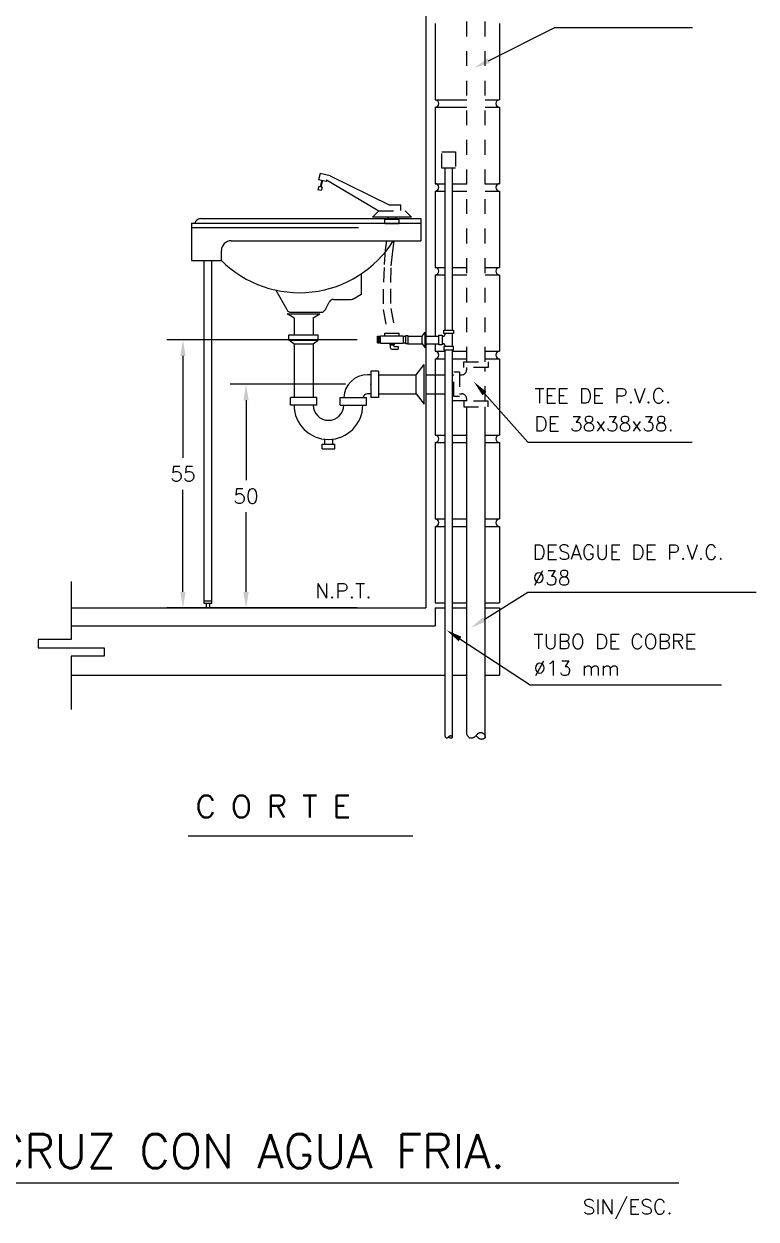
# Model space of a CAD drawing. Extents: x 145.7 to 190.5, y 293.8 to 329.7.
# Drawn here: x 150.71 to 155.67, y 317.52 to 325.6 of the extents above; entities that cross this region are included whole.
import ezdxf
from ezdxf.enums import TextEntityAlignment as Align

# ---------------------------------------------------------------- set-up
doc = ezdxf.new("R2010")
doc.units = 0
doc.header["$LTSCALE"] = 0.4
doc.header["$MEASUREMENT"] = 0
doc.linetypes.add('HIDDEN', pattern=[0.375, 0.25, -0.125])
doc.linetypes.add('HIDDEN2', pattern=[0.1875, 0.125, -0.0625])
doc.layers.add('A13', color=130, linetype='CONTINUOUS')
doc.layers.add('LETRAS', color=50, linetype='CONTINUOUS')
doc.styles.add('ROMANS', font='ROMANS.SHX', dxfattribs={"width": 1.5, "height": 0.3})

msp = doc.modelspace()

# ---------------------------------------------------------------- linework, layer by layer
at = {"layer": 'A13', "color": 50}
for p, q in [((153.4303, 325.9588, 55.3421), (153.4303, 321.654, 55.3421)), ((151.0327, 321.654, 55.3421), (153.4303, 321.654, 55.3421)), ((151.8247, 320.1127, 55.3421), (153.3424, 320.1127, 55.3421))]:
    msp.add_line(p, q, dxfattribs=at)
at = {"layer": 'A13', "linetype": 'HIDDEN'}
for p, q in [((153.7078, 323.3184, 55.3421), (153.7078, 325.9562, 55.3421)), ((153.8338, 323.3184, 55.3421), (153.8338, 325.9607, 55.3421)), ((153.5389, 324.7379, 55.3421), (153.6327, 324.7379, 55.3421)), ((153.5389, 324.6266, 55.3421), (153.5389, 324.7379, 55.3421)), ((153.6327, 324.7379, 55.3421), (153.6327, 324.6266, 55.3421)), ((153.6327, 324.6266, 55.3421), (153.5389, 324.6266, 55.3421)), ((152.7159, 324.5915, 55.3421), (152.7053, 324.5495, 55.3421)), ((152.7577, 324.5377, 55.3421), (152.7053, 324.5495, 55.3421)), ((152.7853, 324.5757, 55.3421), (152.7159, 324.5915, 55.3421)), ((152.7603, 324.548, 55.3421), (152.7577, 324.5377, 55.3421)), ((153.2617, 324.3763, 55.3421), (153.1876, 324.3763, 55.3421)), ((153.2617, 324.3422, 55.3421), (153.2617, 324.3763, 55.3421)), ((153.0705, 324.2952, 55.3421), (153.1133, 324.339, 55.3421)), ((153.1133, 324.339, 55.3421), (153.2906, 324.339, 55.3421)), ((153.3334, 324.2952, 55.3421), (153.2906, 324.339, 55.3421)), ((153.5424, 323.4906, 55.3421), (153.5485, 323.4906, 55.3421)), ((153.5615, 323.5036, 55.3421), (153.5615, 323.5097, 55.3421)), ((153.6108, 323.4209, 55.3421), (153.6108, 323.5097, 55.3421)), ((153.5424, 323.44, 55.3421), (153.5485, 323.44, 55.3421)), ((153.5615, 323.4209, 55.3421), (153.5615, 323.427, 55.3421)), ((153.6875, 323.3184, 55.3421), (153.8541, 323.3184, 55.3421)), ((153.6875, 323.2796, 55.3421), (153.6875, 323.3184, 55.3421)), ((153.8541, 323.3184, 55.3421), (153.8541, 323.2796, 55.3421)), ((153.62, 323.0828, 55.3421), (153.62, 323.2494, 55.3421)), ((153.62, 323.2494, 55.3421), (153.6589, 323.2494, 55.3421)), ((153.6589, 323.2494, 55.3421), (153.6589, 323.0828, 55.3421)), ((153.8541, 323.2796, 55.3421), (153.6875, 323.2796, 55.3421)), ((153.7078, 323.264, 55.3421), (153.7078, 323.2796, 55.3421)), ((153.8338, 323.0526, 55.3421), (153.8338, 323.2796, 55.3421)), ((153.6108, 323.2307, 55.3421), (153.62, 323.2307, 55.3421)), ((153.6589, 323.2307, 55.3421), (153.6744, 323.2307, 55.3421)), ((153.6108, 323.1015, 55.3421), (153.62, 323.1015, 55.3421)), ((153.6589, 323.0828, 55.3421), (153.62, 323.0828, 55.3421)), ((153.6589, 323.1015, 55.3421), (153.6744, 323.1015, 55.3421)), ((153.6875, 323.0526, 55.3421), (153.6875, 323.0138, 55.3421)), ((153.8541, 323.0526, 55.3421), (153.6875, 323.0526, 55.3421)), ((153.6875, 323.0138, 55.3421), (153.8541, 323.0138, 55.3421)), ((153.7078, 323.0526, 55.3421), (153.7078, 323.0682, 55.3421)), ((153.8541, 323.0138, 55.3421), (153.8541, 323.0526, 55.3421)), ((153.7863, 320.8066, 55.3421), (153.7876, 320.8076, 55.3421)), ((153.7876, 320.8076, 55.3421), (153.789, 320.8085, 55.3421)), ((153.789, 320.8085, 55.3421), (153.7904, 320.8092, 55.3421)), ((153.7904, 320.8092, 55.3421), (153.7919, 320.8099, 55.3421)), ((153.7919, 320.8099, 55.3421), (153.7934, 320.8104, 55.3421)), ((153.7934, 320.8104, 55.3421), (153.795, 320.8108, 55.3421)), ((153.795, 320.8108, 55.3421), (153.7966, 320.8112, 55.3421)), ((153.7966, 320.8112, 55.3421), (153.7982, 320.8114, 55.3421)), ((153.7982, 320.8114, 55.3421), (153.7998, 320.8115, 55.3421)), ((153.7998, 320.8115, 55.3421), (153.8015, 320.8116, 55.3421)), ((153.8015, 320.8116, 55.3421), (153.8032, 320.8115, 55.3421)), ((153.8032, 320.8115, 55.3421), (153.8048, 320.8114, 55.3421)), ((153.8048, 320.8114, 55.3421), (153.8065, 320.8112, 55.3421)), ((153.8065, 320.8112, 55.3421), (153.8082, 320.8109, 55.3421)), ((153.8082, 320.8109, 55.3421), (153.8098, 320.8106, 55.3421)), ((153.8098, 320.8106, 55.3421), (153.8115, 320.8102, 55.3421)), ((153.8115, 320.8102, 55.3421), (153.8131, 320.8097, 55.3421)), ((153.8131, 320.8097, 55.3421), (153.8146, 320.8091, 55.3421)), ((153.8146, 320.8091, 55.3421), (153.8161, 320.8085, 55.3421)), ((153.8161, 320.8085, 55.3421), (153.8175, 320.8078, 55.3421)), ((153.8175, 320.8078, 55.3421), (153.8188, 320.807, 55.3421)), ((153.8188, 320.807, 55.3421), (153.8201, 320.8062, 55.3421)), ((153.5615, 320.7855, 55.3421), (153.5621, 320.7844, 55.3421)), ((153.5621, 320.7844, 55.3421), (153.5632, 320.7826, 55.3421)), ((153.5632, 320.7826, 55.3421), (153.5642, 320.7812, 55.3421)), ((153.5642, 320.7812, 55.3421), (153.5651, 320.78, 55.3421)), ((153.5651, 320.78, 55.3421), (153.5659, 320.7791, 55.3421)), ((153.5659, 320.7791, 55.3421), (153.5667, 320.7783, 55.3421)), ((153.5667, 320.7783, 55.3421), (153.5675, 320.7778, 55.3421)), ((153.5675, 320.7778, 55.3421), (153.5683, 320.7774, 55.3421)), ((153.5683, 320.7774, 55.3421), (153.5691, 320.7771, 55.3421)), ((153.5691, 320.7771, 55.3421), (153.5699, 320.7768, 55.3421)), ((153.5699, 320.7768, 55.3421), (153.5706, 320.7767, 55.3421)), ((153.5706, 320.7767, 55.3421), (153.5714, 320.7766, 55.3421)), ((153.5714, 320.7766, 55.3421), (153.5722, 320.7765, 55.3421)), ((153.5722, 320.7765, 55.3421), (153.573, 320.7765, 55.3421)), ((153.573, 320.7765, 55.3421), (153.5738, 320.7766, 55.3421)), ((153.5738, 320.7766, 55.3421), (153.5745, 320.7767, 55.3421)), ((153.5745, 320.7767, 55.3421), (153.5753, 320.7768, 55.3421)), ((153.5753, 320.7768, 55.3421), (153.576, 320.7769, 55.3421)), ((153.576, 320.7769, 55.3421), (153.5768, 320.777, 55.3421)), ((153.5768, 320.777, 55.3421), (153.5775, 320.7772, 55.3421)), ((153.5775, 320.7772, 55.3421), (153.5782, 320.7774, 55.3421)), ((153.5782, 320.7774, 55.3421), (153.5789, 320.7777, 55.3421)), ((153.5789, 320.7777, 55.3421), (153.5795, 320.7779, 55.3421)), ((153.5795, 320.7779, 55.3421), (153.5802, 320.7782, 55.3421)), ((153.5802, 320.7782, 55.3421), (153.5809, 320.7786, 55.3421)), ((153.5809, 320.7786, 55.3421), (153.5815, 320.7789, 55.3421)), ((153.5815, 320.7789, 55.3421), (153.5822, 320.7793, 55.3421)), ((153.5822, 320.7793, 55.3421), (153.5828, 320.7798, 55.3421)), ((153.5828, 320.7798, 55.3421), (153.5834, 320.7802, 55.3421)), ((153.5834, 320.7802, 55.3421), (153.584, 320.7807, 55.3421)), ((153.584, 320.7807, 55.3421), (153.5846, 320.7812, 55.3421)), ((153.5846, 320.7812, 55.3421), (153.5852, 320.7817, 55.3421)), ((153.5852, 320.7817, 55.3421), (153.5858, 320.7823, 55.3421)), ((153.5858, 320.7823, 55.3421), (153.5863, 320.7829, 55.3421)), ((153.5863, 320.7829, 55.3421), (153.5869, 320.7835, 55.3421)), ((153.5868, 320.7822, 55.3421), (153.5864, 320.7827, 55.3421)), ((153.5872, 320.7817, 55.3421), (153.5868, 320.7822, 55.3421)), ((153.5869, 320.7835, 55.3421), (153.5874, 320.7841, 55.3421)), ((153.5876, 320.7812, 55.3421), (153.5872, 320.7817, 55.3421)), ((153.5874, 320.7841, 55.3421), (153.5879, 320.7846, 55.3421)), ((153.588, 320.7807, 55.3421), (153.5876, 320.7812, 55.3421)), ((153.5879, 320.7846, 55.3421), (153.5884, 320.7852, 55.3421)), ((153.5884, 320.7802, 55.3421), (153.588, 320.7807, 55.3421)), ((153.5884, 320.7852, 55.3421), (153.589, 320.7858, 55.3421)), ((153.5889, 320.7798, 55.3421), (153.5884, 320.7802, 55.3421)), ((153.5893, 320.7793, 55.3421), (153.5889, 320.7798, 55.3421)), ((153.589, 320.7858, 55.3421), (153.5895, 320.7864, 55.3421)), ((153.5897, 320.7788, 55.3421), (153.5893, 320.7793, 55.3421)), ((153.5895, 320.7864, 55.3421), (153.59, 320.7869, 55.3421)), ((153.5901, 320.7784, 55.3421), (153.5897, 320.7788, 55.3421)), ((153.59, 320.7869, 55.3421), (153.5905, 320.7874, 55.3421)), ((153.5906, 320.7779, 55.3421), (153.5901, 320.7784, 55.3421)), ((153.5905, 320.7874, 55.3421), (153.591, 320.7879, 55.3421)), ((153.5911, 320.7775, 55.3421), (153.5906, 320.7779, 55.3421)), ((153.591, 320.7879, 55.3421), (153.5915, 320.7883, 55.3421)), ((153.5916, 320.7771, 55.3421), (153.5911, 320.7775, 55.3421)), ((153.5915, 320.7883, 55.3421), (153.592, 320.7887, 55.3421)), ((153.592, 320.7766, 55.3421), (153.5916, 320.7771, 55.3421)), ((153.592, 320.7887, 55.3421), (153.5925, 320.7891, 55.3421)), ((153.5925, 320.7762, 55.3421), (153.592, 320.7766, 55.3421)), ((153.5925, 320.7891, 55.3421), (153.593, 320.7895, 55.3421)), ((153.593, 320.7758, 55.3421), (153.5925, 320.7762, 55.3421)), ((153.593, 320.7895, 55.3421), (153.5936, 320.7898, 55.3421)), ((153.5934, 320.7755, 55.3421), (153.593, 320.7758, 55.3421)), ((153.5938, 320.7751, 55.3421), (153.5934, 320.7755, 55.3421)), ((153.5936, 320.7898, 55.3421), (153.5941, 320.79, 55.3421)), ((153.5943, 320.7748, 55.3421), (153.5938, 320.7751, 55.3421)), ((153.5941, 320.79, 55.3421), (153.5947, 320.7902, 55.3421)), ((153.5947, 320.7746, 55.3421), (153.5943, 320.7748, 55.3421)), ((153.5947, 320.7902, 55.3421), (153.5953, 320.7904, 55.3421)), ((153.5951, 320.7743, 55.3421), (153.5947, 320.7746, 55.3421)), ((153.5955, 320.7741, 55.3421), (153.5951, 320.7743, 55.3421)), ((153.5953, 320.7904, 55.3421), (153.5959, 320.7905, 55.3421)), ((153.5959, 320.7738, 55.3421), (153.5955, 320.7741, 55.3421)), ((153.5959, 320.7905, 55.3421), (153.5966, 320.7906, 55.3421)), ((153.5964, 320.7736, 55.3421), (153.5959, 320.7738, 55.3421)), ((153.5968, 320.7735, 55.3421), (153.5964, 320.7736, 55.3421)), ((153.5966, 320.7906, 55.3421), (153.5972, 320.7906, 55.3421)), ((153.5973, 320.7733, 55.3421), (153.5968, 320.7735, 55.3421)), ((153.5972, 320.7906, 55.3421), (153.5979, 320.7907, 55.3421)), ((153.5978, 320.7732, 55.3421), (153.5973, 320.7733, 55.3421)), ((153.5983, 320.7731, 55.3421), (153.5978, 320.7732, 55.3421)), ((153.5979, 320.7907, 55.3421), (153.5985, 320.7906, 55.3421)), ((153.5989, 320.773, 55.3421), (153.5983, 320.7731, 55.3421)), ((153.5985, 320.7906, 55.3421), (153.5992, 320.7906, 55.3421)), ((153.5995, 320.7729, 55.3421), (153.5989, 320.773, 55.3421)), ((153.5992, 320.7906, 55.3421), (153.5998, 320.7905, 55.3421)), ((153.6001, 320.7729, 55.3421), (153.5995, 320.7729, 55.3421)), ((153.5998, 320.7905, 55.3421), (153.6005, 320.7904, 55.3421)), ((153.6007, 320.7729, 55.3421), (153.6001, 320.7729, 55.3421)), ((153.6005, 320.7904, 55.3421), (153.6011, 320.7903, 55.3421)), ((153.6013, 320.7729, 55.3421), (153.6007, 320.7729, 55.3421)), ((153.6011, 320.7903, 55.3421), (153.6017, 320.7901, 55.3421)), ((153.602, 320.773, 55.3421), (153.6013, 320.7729, 55.3421)), ((153.6017, 320.7901, 55.3421), (153.6023, 320.7899, 55.3421)), ((153.6027, 320.7731, 55.3421), (153.602, 320.773, 55.3421)), ((153.6023, 320.7899, 55.3421), (153.6029, 320.7897, 55.3421)), ((153.6033, 320.7732, 55.3421), (153.6027, 320.7731, 55.3421)), ((153.6029, 320.7897, 55.3421), (153.6035, 320.7895, 55.3421)), ((153.604, 320.7733, 55.3421), (153.6033, 320.7732, 55.3421)), ((153.6035, 320.7895, 55.3421), (153.6041, 320.7892, 55.3421)), ((153.6047, 320.7735, 55.3421), (153.604, 320.7733, 55.3421)), ((153.6041, 320.7892, 55.3421), (153.6046, 320.7889, 55.3421)), ((153.6046, 320.7889, 55.3421), (153.6051, 320.7886, 55.3421)), ((153.6053, 320.7738, 55.3421), (153.6047, 320.7735, 55.3421)), ((153.6051, 320.7886, 55.3421), (153.6055, 320.7883, 55.3421)), ((153.6059, 320.774, 55.3421), (153.6053, 320.7738, 55.3421)), ((153.6055, 320.7883, 55.3421), (153.606, 320.7879, 55.3421)), ((153.6065, 320.7743, 55.3421), (153.6059, 320.774, 55.3421)), ((153.606, 320.7879, 55.3421), (153.6064, 320.7875, 55.3421)), ((153.6064, 320.7875, 55.3421), (153.6068, 320.7872, 55.3421)), ((153.607, 320.7746, 55.3421), (153.6065, 320.7743, 55.3421)), ((153.6068, 320.7872, 55.3421), (153.6071, 320.7868, 55.3421)), ((153.6075, 320.775, 55.3421), (153.607, 320.7746, 55.3421)), ((153.6071, 320.7868, 55.3421), (153.6074, 320.7864, 55.3421)), ((153.6074, 320.7864, 55.3421), (153.6077, 320.786, 55.3421)), ((153.608, 320.7753, 55.3421), (153.6075, 320.775, 55.3421)), ((153.6077, 320.786, 55.3421), (153.608, 320.7855, 55.3421)), ((153.608, 320.7855, 55.3421), (153.6082, 320.7851, 55.3421)), ((153.6084, 320.7757, 55.3421), (153.608, 320.7753, 55.3421)), ((153.6082, 320.7851, 55.3421), (153.6085, 320.7847, 55.3421)), ((153.6088, 320.7761, 55.3421), (153.6084, 320.7757, 55.3421)), ((153.6085, 320.7847, 55.3421), (153.6087, 320.7843, 55.3421)), ((153.6087, 320.7843, 55.3421), (153.6089, 320.7839, 55.3421)), ((153.6091, 320.7765, 55.3421), (153.6088, 320.7761, 55.3421)), ((153.6089, 320.7839, 55.3421), (153.6091, 320.7834, 55.3421)), ((153.6091, 320.7834, 55.3421), (153.6093, 320.783, 55.3421)), ((153.6094, 320.7769, 55.3421), (153.6091, 320.7765, 55.3421)), ((153.6093, 320.783, 55.3421), (153.6095, 320.7826, 55.3421)), ((153.6097, 320.7773, 55.3421), (153.6094, 320.7769, 55.3421)), ((153.6095, 320.7826, 55.3421), (153.6097, 320.7822, 55.3421)), ((153.6097, 320.7822, 55.3421), (153.6099, 320.7817, 55.3421)), ((153.6099, 320.7776, 55.3421), (153.6097, 320.7773, 55.3421)), ((153.6099, 320.7817, 55.3421), (153.6101, 320.7813, 55.3421)), ((153.6101, 320.778, 55.3421), (153.6099, 320.7776, 55.3421)), ((153.6101, 320.7813, 55.3421), (153.6102, 320.7809, 55.3421)), ((153.6102, 320.7783, 55.3421), (153.6101, 320.778, 55.3421)), ((153.6102, 320.7809, 55.3421), (153.6103, 320.7805, 55.3421)), ((153.6103, 320.7787, 55.3421), (153.6102, 320.7783, 55.3421)), ((153.6103, 320.7805, 55.3421), (153.6104, 320.7801, 55.3421)), ((153.6104, 320.7791, 55.3421), (153.6103, 320.7787, 55.3421)), ((153.6104, 320.7801, 55.3421), (153.6104, 320.7798, 55.3421)), ((153.6104, 320.7798, 55.3421), (153.6105, 320.7794, 55.3421)), ((153.6105, 320.7794, 55.3421), (153.6104, 320.7791, 55.3421)), ((153.7078, 320.7983, 55.3421), (153.7093, 320.7955, 55.3421)), ((153.7093, 320.7955, 55.3421), (153.7121, 320.7909, 55.3421)), ((153.7121, 320.7909, 55.3421), (153.7147, 320.7871, 55.3421)), ((153.7147, 320.7871, 55.3421), (153.717, 320.7841, 55.3421)), ((153.717, 320.7841, 55.3421), (153.7192, 320.7817, 55.3421)), ((153.7192, 320.7817, 55.3421), (153.7213, 320.7798, 55.3421)), ((153.7213, 320.7798, 55.3421), (153.7233, 320.7784, 55.3421)), ((153.7233, 320.7784, 55.3421), (153.7253, 320.7774, 55.3421)), ((153.7253, 320.7774, 55.3421), (153.7273, 320.7765, 55.3421)), ((153.7273, 320.7765, 55.3421), (153.7293, 320.7759, 55.3421)), ((153.7293, 320.7759, 55.3421), (153.7313, 320.7755, 55.3421)), ((153.7313, 320.7755, 55.3421), (153.7334, 320.7752, 55.3421)), ((153.7334, 320.7752, 55.3421), (153.7354, 320.7751, 55.3421)), ((153.7354, 320.7751, 55.3421), (153.7374, 320.7752, 55.3421)), ((153.7374, 320.7752, 55.3421), (153.7394, 320.7753, 55.3421)), ((153.7394, 320.7753, 55.3421), (153.7414, 320.7755, 55.3421)), ((153.7414, 320.7755, 55.3421), (153.7433, 320.7757, 55.3421)), ((153.7433, 320.7757, 55.3421), (153.7452, 320.7761, 55.3421)), ((153.7452, 320.7761, 55.3421), (153.7471, 320.7765, 55.3421)), ((153.7471, 320.7765, 55.3421), (153.7489, 320.7769, 55.3421)), ((153.7489, 320.7769, 55.3421), (153.7507, 320.7775, 55.3421)), ((153.7507, 320.7775, 55.3421), (153.7525, 320.7781, 55.3421)), ((153.7525, 320.7781, 55.3421), (153.7543, 320.7788, 55.3421)), ((153.7543, 320.7788, 55.3421), (153.756, 320.7795, 55.3421)), ((153.756, 320.7795, 55.3421), (153.7577, 320.7804, 55.3421)), ((153.7577, 320.7804, 55.3421), (153.7594, 320.7814, 55.3421)), ((153.7594, 320.7814, 55.3421), (153.761, 320.7824, 55.3421)), ((153.761, 320.7824, 55.3421), (153.7627, 320.7835, 55.3421)), ((153.7627, 320.7835, 55.3421), (153.7643, 320.7847, 55.3421)), ((153.7643, 320.7847, 55.3421), (153.7659, 320.7859, 55.3421)), ((153.7659, 320.7859, 55.3421), (153.7674, 320.7872, 55.3421)), ((153.7674, 320.7872, 55.3421), (153.7689, 320.7886, 55.3421)), ((153.7689, 320.7886, 55.3421), (153.7704, 320.79, 55.3421)), ((153.7704, 320.79, 55.3421), (153.7718, 320.7915, 55.3421)), ((153.7718, 320.7915, 55.3421), (153.7732, 320.793, 55.3421)), ((153.773, 320.7898, 55.3421), (153.7719, 320.7912, 55.3421)), ((153.7741, 320.7884, 55.3421), (153.773, 320.7898, 55.3421)), ((153.7732, 320.793, 55.3421), (153.7746, 320.7945, 55.3421)), ((153.7751, 320.7871, 55.3421), (153.7741, 320.7884, 55.3421)), ((153.7746, 320.7945, 55.3421), (153.7759, 320.7961, 55.3421)), ((153.7762, 320.7859, 55.3421), (153.7751, 320.7871, 55.3421)), ((153.7759, 320.7961, 55.3421), (153.7772, 320.7976, 55.3421)), ((153.7772, 320.7847, 55.3421), (153.7762, 320.7859, 55.3421)), ((153.7772, 320.7976, 55.3421), (153.7785, 320.799, 55.3421)), ((153.7783, 320.7835, 55.3421), (153.7772, 320.7847, 55.3421)), ((153.7793, 320.7823, 55.3421), (153.7783, 320.7835, 55.3421)), ((153.7785, 320.799, 55.3421), (153.7798, 320.8005, 55.3421)), ((153.7805, 320.7811, 55.3421), (153.7793, 320.7823, 55.3421)), ((153.7798, 320.8005, 55.3421), (153.7811, 320.8019, 55.3421)), ((153.7816, 320.7799, 55.3421), (153.7805, 320.7811, 55.3421)), ((153.7811, 320.8019, 55.3421), (153.7824, 320.8032, 55.3421)), ((153.7828, 320.7788, 55.3421), (153.7816, 320.7799, 55.3421)), ((153.7824, 320.8032, 55.3421), (153.7837, 320.8044, 55.3421)), ((153.784, 320.7776, 55.3421), (153.7828, 320.7788, 55.3421)), ((153.7837, 320.8044, 55.3421), (153.785, 320.8056, 55.3421)), ((153.7852, 320.7765, 55.3421), (153.784, 320.7776, 55.3421)), ((153.785, 320.8056, 55.3421), (153.7863, 320.8066, 55.3421)), ((153.7865, 320.7754, 55.3421), (153.7852, 320.7765, 55.3421)), ((153.7877, 320.7744, 55.3421), (153.7865, 320.7754, 55.3421)), ((153.7889, 320.7734, 55.3421), (153.7877, 320.7744, 55.3421)), ((153.79, 320.7725, 55.3421), (153.7889, 320.7734, 55.3421)), ((153.7911, 320.7716, 55.3421), (153.79, 320.7725, 55.3421)), ((153.7922, 320.7708, 55.3421), (153.7911, 320.7716, 55.3421)), ((153.7933, 320.7701, 55.3421), (153.7922, 320.7708, 55.3421)), ((153.7943, 320.7694, 55.3421), (153.7933, 320.7701, 55.3421)), ((153.7954, 320.7688, 55.3421), (153.7943, 320.7694, 55.3421)), ((153.7965, 320.7682, 55.3421), (153.7954, 320.7688, 55.3421)), ((153.7976, 320.7677, 55.3421), (153.7965, 320.7682, 55.3421)), ((153.7988, 320.7673, 55.3421), (153.7976, 320.7677, 55.3421)), ((153.8, 320.7668, 55.3421), (153.7988, 320.7673, 55.3421)), ((153.8013, 320.7665, 55.3421), (153.8, 320.7668, 55.3421)), ((153.8027, 320.7662, 55.3421), (153.8013, 320.7665, 55.3421)), ((153.8041, 320.766, 55.3421), (153.8027, 320.7662, 55.3421)), ((153.8056, 320.7658, 55.3421), (153.8041, 320.766, 55.3421)), ((153.8072, 320.7657, 55.3421), (153.8056, 320.7658, 55.3421)), ((153.8088, 320.7657, 55.3421), (153.8072, 320.7657, 55.3421)), ((153.8104, 320.7658, 55.3421), (153.8088, 320.7657, 55.3421)), ((153.8121, 320.766, 55.3421), (153.8104, 320.7658, 55.3421)), ((153.8139, 320.7662, 55.3421), (153.8121, 320.766, 55.3421)), ((153.8156, 320.7665, 55.3421), (153.8139, 320.7662, 55.3421)), ((153.8173, 320.767, 55.3421), (153.8156, 320.7665, 55.3421)), ((153.819, 320.7675, 55.3421), (153.8173, 320.767, 55.3421)), ((153.8207, 320.768, 55.3421), (153.819, 320.7675, 55.3421)), ((153.8201, 320.8062, 55.3421), (153.8213, 320.8054, 55.3421)), ((153.8223, 320.7687, 55.3421), (153.8207, 320.768, 55.3421)), ((153.8213, 320.8054, 55.3421), (153.8224, 320.8045, 55.3421)), ((153.8238, 320.7694, 55.3421), (153.8223, 320.7687, 55.3421)), ((153.8224, 320.8045, 55.3421), (153.8235, 320.8035, 55.3421)), ((153.8235, 320.8035, 55.3421), (153.8244, 320.8025, 55.3421)), ((153.8252, 320.7703, 55.3421), (153.8238, 320.7694, 55.3421)), ((153.8244, 320.8025, 55.3421), (153.8253, 320.8015, 55.3421)), ((153.8264, 320.7711, 55.3421), (153.8252, 320.7703, 55.3421)), ((153.8253, 320.8015, 55.3421), (153.8262, 320.8005, 55.3421)), ((153.8262, 320.8005, 55.3421), (153.8269, 320.7995, 55.3421)), ((153.8276, 320.7721, 55.3421), (153.8264, 320.7711, 55.3421)), ((153.8269, 320.7995, 55.3421), (153.8276, 320.7984, 55.3421)), ((153.8276, 320.7984, 55.3421), (153.8282, 320.7973, 55.3421)), ((153.8287, 320.773, 55.3421), (153.8276, 320.7721, 55.3421)), ((153.8282, 320.7973, 55.3421), (153.8289, 320.7962, 55.3421)), ((153.8297, 320.774, 55.3421), (153.8287, 320.773, 55.3421)), ((153.8289, 320.7962, 55.3421), (153.8294, 320.7952, 55.3421)), ((153.8294, 320.7952, 55.3421), (153.83, 320.7941, 55.3421)), ((153.8305, 320.775, 55.3421), (153.8297, 320.774, 55.3421)), ((153.83, 320.7941, 55.3421), (153.8305, 320.793, 55.3421)), ((153.8305, 320.793, 55.3421), (153.8311, 320.7919, 55.3421)), ((153.8313, 320.776, 55.3421), (153.8305, 320.775, 55.3421)), ((153.8311, 320.7919, 55.3421), (153.8316, 320.7908, 55.3421)), ((153.832, 320.777, 55.3421), (153.8313, 320.776, 55.3421)), ((153.8316, 320.7908, 55.3421), (153.8321, 320.7897, 55.3421)), ((153.8326, 320.778, 55.3421), (153.832, 320.777, 55.3421)), ((153.8321, 320.7897, 55.3421), (153.8326, 320.7886, 55.3421)), ((153.8326, 320.7886, 55.3421), (153.833, 320.7875, 55.3421)), ((153.833, 320.7789, 55.3421), (153.8326, 320.778, 55.3421)), ((153.833, 320.7875, 55.3421), (153.8333, 320.7865, 55.3421)), ((153.8334, 320.7798, 55.3421), (153.833, 320.7789, 55.3421)), ((153.8333, 320.7865, 55.3421), (153.8336, 320.7855, 55.3421)), ((153.8337, 320.7807, 55.3421), (153.8334, 320.7798, 55.3421)), ((153.8336, 320.7855, 55.3421), (153.8338, 320.7845, 55.3421)), ((153.8339, 320.7817, 55.3421), (153.8337, 320.7807, 55.3421)), ((153.8338, 320.7845, 55.3421), (153.8339, 320.7835, 55.3421)), ((153.8339, 320.7835, 55.3421), (153.8339, 320.7826, 55.3421)), ((153.8339, 320.7826, 55.3421), (153.8339, 320.7817, 55.3421))]:
    msp.add_line(p, q, dxfattribs=at)
at = {"layer": 'A13'}
for p, q in [((153.4938, 325.6059, 55.3421), (153.4938, 325.0892, 55.3421)), ((153.9303, 325.6059, 55.3421), (153.9303, 325.0892, 55.3421)), ((153.4938, 325.0892, 55.3421), (153.7078, 325.0892, 55.3421)), ((153.4938, 325.0392, 55.3421), (153.4938, 324.5226, 55.3421)), ((153.4938, 325.0392, 55.3421), (153.7078, 325.0392, 55.3421)), ((153.8338, 325.0892, 55.3421), (153.9303, 325.0892, 55.3421)), ((153.8338, 325.0392, 55.3421), (153.9303, 325.0392, 55.3421)), ((153.9303, 325.0392, 55.3421), (153.9303, 324.5226, 55.3421)), ((153.5615, 323.5315, 55.3421), (153.5615, 324.6266, 55.3421)), ((153.6108, 323.5315, 55.3421), (153.6108, 324.6266, 55.3421)), ((152.7603, 324.548, 55.3421), (153.1133, 324.339, 55.3421)), ((152.7853, 324.5757, 55.3421), (153.1876, 324.3763, 55.3421)), ((153.4938, 324.5226, 55.3421), (153.5615, 324.5226, 55.3421)), ((153.4938, 324.4726, 55.3421), (153.5615, 324.4726, 55.3421)), ((153.4938, 324.4726, 55.3421), (153.4938, 323.9559, 55.3421)), ((153.6108, 324.5226, 55.3421), (153.7078, 324.5226, 55.3421)), ((153.6108, 324.4726, 55.3421), (153.7078, 324.4726, 55.3421)), ((153.8338, 324.5226, 55.3421), (153.9303, 324.5226, 55.3421)), ((153.8338, 324.4726, 55.3421), (153.9303, 324.4726, 55.3421)), ((153.9303, 324.4726, 55.3421), (153.9303, 323.9559, 55.3421)), ((151.9064, 324.2874, 55.3421), (153.397, 324.2874, 55.3421)), ((153.3334, 324.2952, 55.3421), (153.0705, 324.2952, 55.3421)), ((153.1537, 324.2533, 55.3421), (153.1537, 324.2829, 55.3421)), ((153.1537, 324.2829, 55.3421), (153.2502, 324.2829, 55.3421)), ((153.1755, 324.2822, 55.3421), (153.1755, 324.2952, 55.3421)), ((153.2282, 324.2822, 55.3421), (153.2282, 324.2952, 55.3421)), ((153.2502, 324.2533, 55.3421), (153.2502, 324.2829, 55.3421)), ((153.397, 324.2874, 55.3421), (153.397, 324.1366, 55.3421)), ((151.847, 324.2546, 55.3421), (151.847, 324.0041, 55.3421)), ((151.847, 324.2546, 55.3421), (151.8687, 324.2546, 55.3421)), ((152.9755, 324.2237, 55.3421), (151.847, 324.2237, 55.3421)), ((151.8687, 324.2546, 55.3421), (153.397, 324.2546, 55.3421)), ((153.1537, 324.2533, 55.3421), (153.2502, 324.2533, 55.3421)), ((152.1154, 324.1366, 55.3421), (153.397, 324.1366, 55.3421)), ((152.0487, 324.0041, 55.3421), (152.0487, 324.0699, 55.3421)), ((151.847, 324.0041, 55.3421), (152.0487, 324.0041, 55.3421)), ((151.9331, 321.6838, 55.3421), (151.9331, 324.0041, 55.3421)), ((151.9843, 321.6838, 55.3421), (151.9843, 324.0041, 55.3421)), ((152.9934, 323.9121, 55.3421), (152.9934, 323.7716, 55.3421)), ((153.4938, 323.9559, 55.3421), (153.5615, 323.9559, 55.3421)), ((153.4938, 323.9059, 55.3421), (153.5615, 323.9059, 55.3421)), ((153.4938, 323.9059, 55.3421), (153.4938, 323.4906, 55.3421)), ((153.6108, 323.9559, 55.3421), (153.7078, 323.9559, 55.3421)), ((153.6108, 323.9059, 55.3421), (153.7078, 323.9059, 55.3421)), ((153.8338, 323.9559, 55.3421), (153.9303, 323.9559, 55.3421)), ((153.8338, 323.9059, 55.3421), (153.9303, 323.9059, 55.3421)), ((153.9303, 323.9059, 55.3421), (153.9303, 323.3892, 55.3421)), ((152.4166, 323.803, 55.3421), (152.4901, 323.6708, 55.3421)), ((152.7522, 323.6717, 55.3421), (152.7783, 323.7221, 55.3421)), ((152.8079, 323.7401, 55.3421), (152.9253, 323.7401, 55.3421)), ((152.9429, 323.7451, 55.3421), (152.9929, 323.7762, 55.3421)), ((153.1245, 323.4426, 55.3421), (153.1245, 323.4941, 55.3421)), ((153.1245, 323.4941, 55.3421), (153.2791, 323.4941, 55.3421)), ((153.1535, 323.4941, 55.3421), (153.1535, 323.5112, 55.3421)), ((153.1535, 323.5112, 55.3421), (153.2501, 323.5112, 55.3421)), ((153.2501, 323.4941, 55.3421), (153.2501, 323.5112, 55.3421)), ((153.2791, 323.4941, 55.3421), (153.2791, 323.4426, 55.3421)), ((153.2791, 323.4906, 55.3421), (153.2959, 323.4906, 55.3421)), ((153.2959, 323.497, 55.3421), (153.3092, 323.497, 55.3421)), ((153.2959, 323.4397, 55.3421), (153.2959, 323.497, 55.3421)), ((153.3092, 323.497, 55.3421), (153.3092, 323.4397, 55.3421)), ((153.3092, 323.4906, 55.3421), (153.4058, 323.4906, 55.3421)), ((153.4058, 323.4906, 55.3421), (153.4274, 323.5175, 55.3421)), ((153.4058, 323.44, 55.3421), (153.4058, 323.4906, 55.3421)), ((153.4274, 323.4132, 55.3421), (153.4274, 323.5175, 55.3421)), ((153.4274, 323.4906, 55.3421), (153.5195, 323.4906, 55.3421)), ((153.2791, 323.4426, 55.3421), (153.1245, 323.4426, 55.3421)), ((153.2165, 323.4397, 55.3421), (153.1872, 323.4397, 55.3421)), ((153.1872, 323.4397, 55.3421), (153.1872, 323.4311, 55.3421)), ((153.2165, 323.4311, 55.3421), (153.1872, 323.4311, 55.3421)), ((153.1901, 323.4426, 55.3421), (153.1901, 323.4397, 55.3421)), ((153.1901, 323.4311, 55.3421), (153.1901, 323.4147, 55.3421)), ((153.2018, 323.403, 55.3421), (153.2432, 323.403, 55.3421)), ((153.2136, 323.4426, 55.3421), (153.2136, 323.4397, 55.3421)), ((153.2136, 323.4311, 55.3421), (153.2136, 323.4276, 55.3421)), ((153.2165, 323.4397, 55.3421), (153.2165, 323.4311, 55.3421)), ((153.2194, 323.4218, 55.3421), (153.2432, 323.4218, 55.3421)), ((153.2432, 323.4218, 55.3421), (153.2432, 323.403, 55.3421)), ((153.2791, 323.4461, 55.3421), (153.2959, 323.4461, 55.3421)), ((153.3092, 323.4397, 55.3421), (153.2959, 323.4397, 55.3421)), ((153.3092, 323.44, 55.3421), (153.4058, 323.44, 55.3421)), ((153.4058, 323.44, 55.3421), (153.4274, 323.4132, 55.3421)), ((153.4274, 323.44, 55.3421), (153.5195, 323.44, 55.3421)), ((153.4938, 323.44, 55.3421), (153.4938, 323.3892, 55.3421)), ((153.5615, 320.7855, 55.3421), (153.5615, 323.4002, 55.3421)), ((153.6108, 320.7796, 55.3421), (153.6108, 323.4002, 55.3421)), ((152.5403, 323.3437, 55.3421), (152.5403, 323.0766, 55.3421)), ((152.6695, 323.3437, 55.3421), (152.6695, 323.0766, 55.3421)), ((153.4938, 323.3892, 55.3421), (153.5615, 323.3892, 55.3421)), ((153.4938, 323.3392, 55.3421), (153.5615, 323.3392, 55.3421)), ((153.4938, 323.3392, 55.3421), (153.4938, 322.8225, 55.3421)), ((153.6108, 323.3892, 55.3421), (153.7078, 323.3892, 55.3421)), ((153.6108, 323.3392, 55.3421), (153.7078, 323.3392, 55.3421)), ((153.8338, 323.3892, 55.3421), (153.9303, 323.3892, 55.3421)), ((153.8338, 323.3392, 55.3421), (153.9303, 323.3392, 55.3421)), ((153.9303, 323.3392, 55.3421), (153.9303, 322.8225, 55.3421)), ((153.1104, 323.2553, 55.3421), (153.0583, 323.2553, 55.3421)), ((153.0583, 323.2553, 55.3421), (153.0583, 323.0769, 55.3421)), ((153.1104, 323.2553, 55.3421), (153.1104, 323.0771, 55.3421)), ((153.3654, 323.2307, 55.3421), (153.4205, 323.2994, 55.3421)), ((153.4205, 323.0328, 55.3421), (153.4205, 323.2994, 55.3421)), ((153.0583, 323.2307, 55.3421), (153.0371, 323.2307, 55.3421)), ((153.1104, 323.2307, 55.3421), (153.3654, 323.2307, 55.3421)), ((153.3654, 323.1015, 55.3421), (153.3654, 323.2307, 55.3421)), ((153.4303, 323.2307, 55.3421), (153.5615, 323.2307, 55.3421)), ((152.5158, 323.0252, 55.3421), (152.5158, 323.0766, 55.3421)), ((152.6939, 323.0766, 55.3421), (152.5158, 323.0766, 55.3421)), ((152.6939, 323.0252, 55.3421), (152.6939, 323.0766, 55.3421)), ((152.8511, 323.0766, 55.3421), (153.0293, 323.0766, 55.3421)), ((152.8511, 323.0252, 55.3421), (152.8511, 323.0766, 55.3421)), ((153.0293, 323.0252, 55.3421), (153.0293, 323.0766, 55.3421)), ((153.0583, 323.1015, 55.3421), (153.0371, 323.1015, 55.3421)), ((153.1104, 323.0771, 55.3421), (153.0583, 323.0769, 55.3421)), ((153.1104, 323.1015, 55.3421), (153.3654, 323.1015, 55.3421)), ((153.3654, 323.1015, 55.3421), (153.4205, 323.0328, 55.3421)), ((153.4303, 323.1015, 55.3421), (153.5615, 323.1015, 55.3421)), ((152.6939, 323.0252, 55.3421), (152.5158, 323.0252, 55.3421)), ((152.8511, 323.0252, 55.3421), (153.0293, 323.0252, 55.3421)), ((153.6108, 323.0559, 55.3421), (153.7078, 323.0559, 55.3421)), ((153.7078, 320.7983, 55.3421), (153.7078, 323.0138, 55.3421)), ((153.8338, 320.7812, 55.3421), (153.8338, 323.0138, 55.3421)), ((152.7301, 322.7295, 55.3421), (152.7301, 322.7618, 55.3421)), ((152.7301, 322.7618, 55.3421), (152.8149, 322.7618, 55.3421)), ((152.7455, 322.7934, 55.3421), (152.7455, 322.7618, 55.3421)), ((152.7996, 322.7934, 55.3421), (152.7996, 322.7618, 55.3421)), ((152.8149, 322.7295, 55.3421), (152.8149, 322.7618, 55.3421)), ((153.4938, 322.8225, 55.3421), (153.5615, 322.8225, 55.3421)), ((153.4938, 322.7725, 55.3421), (153.4938, 322.2559, 55.3421)), ((153.4938, 322.7725, 55.3421), (153.5615, 322.7725, 55.3421)), ((153.6108, 322.8225, 55.3421), (153.7078, 322.8225, 55.3421)), ((153.6108, 322.7725, 55.3421), (153.7078, 322.7725, 55.3421)), ((153.8338, 322.8225, 55.3421), (153.9303, 322.8225, 55.3421)), ((153.8338, 322.7725, 55.3421), (153.9303, 322.7725, 55.3421)), ((153.9303, 322.7725, 55.3421), (153.9303, 322.2559, 55.3421)), ((152.7301, 322.7295, 55.3421), (152.8149, 322.7295, 55.3421)), ((153.4938, 322.2559, 55.3421), (153.5615, 322.2559, 55.3421)), ((153.4938, 322.2058, 55.3421), (153.5615, 322.2058, 55.3421)), ((153.4938, 322.2058, 55.3421), (153.4938, 321.9505, 55.3421)), ((153.6108, 322.2559, 55.3421), (153.7078, 322.2559, 55.3421)), ((153.6108, 322.2058, 55.3421), (153.7078, 322.2058, 55.3421)), ((153.8338, 322.2559, 55.3421), (153.9303, 322.2559, 55.3421)), ((153.8338, 322.2058, 55.3421), (153.9303, 322.2058, 55.3421)), ((153.9303, 322.2058, 55.3421), (153.9303, 321.9476, 55.3421)), ((153.4938, 321.9505, 55.3421), (153.4938, 321.6892, 55.3421)), ((153.9303, 321.9476, 55.3421), (153.9303, 321.6892, 55.3421)), ((151.9843, 321.7002, 55.3421), (151.9331, 321.7002, 55.3421)), ((151.9843, 321.6838, 55.3421), (151.9331, 321.6838, 55.3421)), ((151.9467, 321.654, 55.3421), (151.9467, 321.6838, 55.3421)), ((151.9707, 321.654, 55.3421), (151.9707, 321.6838, 55.3421)), ((153.4938, 321.6892, 55.3421), (153.5615, 321.6892, 55.3421)), ((153.6108, 321.6892, 55.3421), (153.7078, 321.6892, 55.3421)), ((153.8338, 321.6892, 55.3421), (153.9303, 321.6892, 55.3421))]:
    msp.add_line(p, q, dxfattribs=at)
at = {"layer": 'A13', "color": 20}
for p, q in [((153.856, 325.3541, 55.3421), (154.3031, 325.5776, 55.3421)), ((154.3031, 325.5776, 55.3421), (155.2347, 325.5776, 55.3421)), ((153.1036, 323.4906, 55.3421), (153.1158, 323.4906, 55.3421)), ((153.1036, 323.4789, 55.3421), (153.1153, 323.4906, 55.3421)), ((153.1036, 323.4866, 55.3421), (153.1076, 323.4906, 55.3421)), ((153.1036, 323.4461, 55.3421), (153.1036, 323.4906, 55.3421)), ((153.1036, 323.4847, 55.3421), (153.1158, 323.4724, 55.3421)), ((153.1036, 323.4712, 55.3421), (153.1158, 323.4835, 55.3421)), ((153.1036, 323.4782, 55.3421), (153.1158, 323.4659, 55.3421)), ((153.1036, 323.4647, 55.3421), (153.1158, 323.4769, 55.3421)), ((153.1054, 323.4906, 55.3421), (153.1158, 323.4802, 55.3421)), ((153.1131, 323.4906, 55.3421), (153.1158, 323.4879, 55.3421)), ((153.1158, 323.4461, 55.3421), (153.1158, 323.4906, 55.3421)), ((153.1158, 323.4847, 55.3421), (153.1245, 323.4847, 55.3421)), ((153.1036, 323.4716, 55.3421), (153.1152, 323.46, 55.3421)), ((153.1036, 323.4581, 55.3421), (153.1158, 323.4704, 55.3421)), ((153.1036, 323.466, 55.3421), (153.1158, 323.4538, 55.3421)), ((153.1036, 323.4525, 55.3421), (153.1158, 323.4648, 55.3421)), ((153.1036, 323.4606, 55.3421), (153.1158, 323.4484, 55.3421)), ((153.1036, 323.4471, 55.3421), (153.1158, 323.4594, 55.3421)), ((153.1036, 323.4548, 55.3421), (153.1123, 323.4461, 55.3421)), ((153.1036, 323.4461, 55.3421), (153.1158, 323.4461, 55.3421)), ((153.1084, 323.4461, 55.3421), (153.1158, 323.4536, 55.3421)), ((153.1158, 323.452, 55.3421), (153.1245, 323.452, 55.3421)), ((153.8281, 323.1031, 55.3421), (154.1213, 322.7739, 55.3421)), ((154.1213, 322.7739, 55.3421), (155.2324, 322.7739, 55.3421)), ((151.0327, 321.8335, 55.3421), (151.0327, 321.44, 55.3421)), ((153.8265, 321.5761, 55.3421), (154.1213, 321.7599, 55.3421)), ((154.1213, 321.7599, 55.3421), (155.6654, 321.7599, 55.3421)), ((151.0327, 321.44, 55.3421), (150.8093, 321.44, 55.3421)), ((150.8093, 321.44, 55.3421), (150.8093, 321.3841, 55.3421)), ((150.8093, 321.3841, 55.3421), (151.2562, 321.3841, 55.3421)), ((151.2562, 321.3841, 55.3421), (151.2562, 321.3283, 55.3421)), ((153.6623, 321.4443, 55.3421), (154.1364, 321.1344, 55.3421)), ((151.0327, 321.3283, 55.3421), (151.0327, 320.9681, 55.3421)), ((151.2562, 321.3283, 55.3421), (151.0327, 321.3283, 55.3421)), ((154.1364, 321.1344, 55.3421), (155.4321, 321.1344, 55.3421))]:
    msp.add_line(p, q, dxfattribs=at)
at = {"layer": 'A13', "color": 20, "linetype": 'HIDDEN'}
for p, q in [((152.7271, 324.5446, 55.3421), (152.7161, 324.5012, 55.3421)), ((152.733, 324.5433, 55.3421), (152.722, 324.4998, 55.3421)), ((152.7075, 324.5031, 55.3421), (152.7019, 324.4811, 55.3421)), ((152.7242, 324.4761, 55.3421), (152.7019, 324.4811, 55.3421)), ((152.7298, 324.4981, 55.3421), (152.7075, 324.5031, 55.3421)), ((152.7298, 324.4981, 55.3421), (152.7242, 324.4761, 55.3421)), ((153.5195, 323.4979, 55.3421), (153.5424, 323.4979, 55.3421)), ((153.5195, 323.4327, 55.3421), (153.5195, 323.4979, 55.3421)), ((153.5424, 323.4979, 55.3421), (153.5424, 323.4327, 55.3421)), ((153.5536, 323.5315, 55.3421), (153.6188, 323.5315, 55.3421)), ((153.5536, 323.5097, 55.3421), (153.5536, 323.5315, 55.3421)), ((153.6188, 323.5097, 55.3421), (153.5536, 323.5097, 55.3421)), ((153.6188, 323.5315, 55.3421), (153.6188, 323.5097, 55.3421)), ((153.5424, 323.4327, 55.3421), (153.5195, 323.4327, 55.3421)), ((153.6188, 323.4209, 55.3421), (153.5536, 323.4209, 55.3421)), ((153.5536, 323.4209, 55.3421), (153.5536, 323.4002, 55.3421)), ((153.5536, 323.4002, 55.3421), (153.6188, 323.4002, 55.3421)), ((153.6188, 323.4002, 55.3421), (153.6188, 323.4209, 55.3421))]:
    msp.add_line(p, q, dxfattribs=at)
at = {"layer": 'A13', "linetype": 'Continuous'}
for p, q in [((152.5385, 323.6157, 55.3421), (152.4937, 323.6425, 55.3421)), ((152.4937, 323.6425, 55.3421), (152.7143, 323.6425, 55.3421)), ((152.5192, 323.6537, 55.3421), (152.7226, 323.6537, 55.3421)), ((152.6695, 323.6157, 55.3421), (152.7143, 323.6425, 55.3421)), ((152.5403, 323.6157, 55.3421), (152.5403, 323.5003, 55.3421)), ((152.6695, 323.6157, 55.3421), (152.6695, 323.5003, 55.3421)), ((152.5058, 323.4639, 55.3421), (152.5058, 323.5003, 55.3421)), ((152.5058, 323.5003, 55.3421), (152.7021, 323.5003, 55.3421)), ((152.7021, 323.4639, 55.3421), (152.7021, 323.5003, 55.3421)), ((152.5385, 323.4396, 55.3421), (152.5058, 323.4639, 55.3421)), ((152.5058, 323.4639, 55.3421), (152.7021, 323.4639, 55.3421)), ((152.5385, 323.4396, 55.3421), (152.6695, 323.4396, 55.3421)), ((152.5403, 323.4396, 55.3421), (152.5403, 323.3437, 55.3421)), ((152.6695, 323.4396, 55.3421), (152.7021, 323.4639, 55.3421)), ((152.6695, 323.4396, 55.3421), (152.6695, 323.3437, 55.3421))]:
    msp.add_line(p, q, dxfattribs=at)
at = {"layer": 'A13', "color": 20, "linetype": 'ByBlock'}
for p, q in [((152.9666, 323.4659, 55.3421), (151.6806, 323.4659, 55.3421)), ((151.7886, 323.3579, 55.3421), (151.7886, 322.668, 55.3421)), ((152.8874, 323.1661, 55.3421), (152.1073, 323.1661, 55.3421)), ((152.2153, 323.0581, 55.3421), (152.2153, 322.5181, 55.3421)), ((151.7886, 321.762, 55.3421), (151.7886, 322.452, 55.3421)), ((152.2153, 321.762, 55.3421), (152.2153, 322.3021, 55.3421))]:
    msp.add_line(p, q, dxfattribs=at)
at = {"layer": 'A13', "linetype": 'ByBlock'}
msp.add_line((152.9666, 321.654, 55.3421), (151.6806, 321.654, 55.3421), dxfattribs=at)
at = {"layer": 'A13', "color": 90}
for p, q in [((153.4938, 321.654, 55.3421), (153.5615, 321.654, 55.3421)), ((153.4938, 321.654, 55.3421), (153.4938, 321.5337, 55.3421)), ((153.6108, 321.654, 55.3421), (153.7078, 321.654, 55.3421)), ((153.8338, 321.654, 55.3421), (153.9303, 321.654, 55.3421)), ((153.9303, 321.654, 55.3421), (153.9303, 321.2003, 55.3421)), ((151.0327, 321.5337, 55.3421), (153.4938, 321.5337, 55.3421)), ((151.0327, 321.2003, 55.3421), (153.5615, 321.2003, 55.3421)), ((153.6108, 321.2003, 55.3421), (153.7078, 321.2003, 55.3421)), ((153.8338, 321.2003, 55.3421), (153.9303, 321.2003, 55.3421))]:
    msp.add_line(p, q, dxfattribs=at)
at = {"layer": 'A13', "linetype": 'HIDDEN2', "elevation": 55.3421}
for points in [[(153.1647, 324.1366), (153.1559, 324.0752), (153.149, 323.9561), (153.1424, 323.81), (153.143, 323.6719), (153.1729, 323.5112)], [(153.2156, 324.1366), (153.2053, 324.0668), (153.1939, 323.9547), (153.1924, 323.8119), (153.1937, 323.679), (153.2261, 323.5112)]]:
    msp.add_lwpolyline(points, dxfattribs=at)
at = {"layer": 'A13'}
for centre, radius, start, end in [((153.4938, 325.0642, 55.3421), 0.025, 270, 90), ((153.9303, 325.0642, 55.3421), 0.025, 90, 270), ((153.4938, 324.4976, 55.3421), 0.025, 270, 90), ((153.9303, 324.4976, 55.3421), 0.025, 90, 270), ((151.9154, 324.2389, 55.3421), 0.0493, 100.5646, 161.47981), ((152.577, 324.5336, 55.3421), 0.7481, 225.06661, 327.94072), ((152.1154, 324.0699, 55.3421), 0.0667, 90, 180), ((153.4938, 323.9309, 55.3421), 0.025, 270, 90), ((153.9303, 323.9309, 55.3421), 0.025, 90, 270), ((152.8079, 323.7067, 55.3421), 0.0333, 90, 152.58069), ((152.9253, 323.7734, 55.3421), 0.0333, 270, 301.89517), ((153.2018, 323.4147, 55.3421), 0.0117, 180, 270), ((153.2194, 323.4276, 55.3421), 0.00587, 180, 270), ((153.4938, 323.3642, 55.3421), 0.025, 270, 90), ((153.9303, 323.3642, 55.3421), 0.025, 90, 270), ((153.0371, 323.0692, 55.3421), 0.1615, 90, 177.36515), ((153.0371, 323.0692, 55.3421), 0.0323, 90, 166.71156), ((152.7725, 323.0257, 55.3421), 0.2323, 180.13369, 359.86631), ((152.7725, 323.0257, 55.3421), 0.1031, 180.30129, 359.69871), ((153.4938, 322.7975, 55.3421), 0.025, 270, 90), ((153.9303, 322.7975, 55.3421), 0.025, 90, 270), ((153.4938, 322.2308, 55.3421), 0.025, 270, 90), ((153.9303, 322.2308, 55.3421), 0.025, 90, 270)]:
    msp.add_arc(centre, radius, start, end, dxfattribs=at)
at = {"layer": 'A13', "linetype": 'Continuous'}
for centre, start, end in [((152.5192, 323.687, 55.3421), 209.06693, 270), ((152.7226, 323.687, 55.3421), 270, 332.58069)]:
    msp.add_arc(centre, 0.0333, start, end, dxfattribs=at)
at = {"layer": 'A13', "linetype": 'HIDDEN'}
for centre, radius, start, end in [((153.5485, 323.5036, 55.3421), 0.013, 270, 0), ((153.5485, 323.427, 55.3421), 0.013, 0, 90), ((153.6744, 323.264, 55.3421), 0.0333, 270, 0), ((153.6744, 323.0682, 55.3421), 0.0333, 0, 90)]:
    msp.add_arc(centre, radius, start, end, dxfattribs=at)
at = {"layer": 'A13', "linetype": 'ByBlock'}
msp.add_point((153.0583, 323.1661, 55.3421), dxfattribs=at)
at = {"layer": 'A13', "color": 20, "linetype": 'ByBlock'}
msp.add_point((151.7886, 321.654, 55.3421), dxfattribs=at)
at = {"layer": 'A13', "color": 20}
for points in [[(153.8641, 325.338, 55.3421), (153.848, 325.3702, 55.3421), (153.7594, 325.3059, 55.3421)], [(153.8146, 323.0912, 55.3421), (153.8415, 323.1151, 55.3421), (153.7562, 323.1838, 55.3421)], [(153.836, 321.5609, 55.3421), (153.8169, 321.5914, 55.3421), (153.7348, 321.519, 55.3421)], [(153.6524, 321.4292, 55.3421), (153.6721, 321.4594, 55.3421), (153.5719, 321.5034, 55.3421)]]:
    msp.add_solid(points, dxfattribs=at)
at = {"layer": 'A13', "color": 20, "linetype": 'ByBlock'}
for points in [[(151.7706, 323.3579, 55.3421), (151.8066, 323.3579, 55.3421), (151.7886, 323.4659, 55.3421)], [(152.1973, 323.0581, 55.3421), (152.2333, 323.0581, 55.3421), (152.2153, 323.1661, 55.3421)], [(151.7706, 321.762, 55.3421), (151.8066, 321.762, 55.3421), (151.7886, 321.654, 55.3421)], [(152.1973, 321.762, 55.3421), (152.2333, 321.762, 55.3421), (152.2153, 321.654, 55.3421)]]:
    msp.add_solid(points, dxfattribs=at)
at = {"layer": 'LETRAS'}
msp.add_line((146.4489, 317.7677), (155.1423, 317.7677), dxfattribs=at)

# ---------------------------------------------------------------- texts
at = {"layer": 'LETRAS', "style": 'ROMANS'}
for s, p in [('TEE DE P.V.C.', (154.1661, 323.0377, 55.3421)), ('DE 38x38x38.', (154.1661, 322.8488, 55.3421)), ('DESAGUE DE P.V.C.', (154.1528, 321.9816, 55.3421)), ('%%c38', (154.1528, 321.8081, 55.3421)), ('N.P.T.', (152.6828, 321.72, 55.3421)), ('TUBO DE COBRE', (154.1595, 321.3769, 55.3421)), ('%%C13 mm', (154.1595, 321.1971, 55.3421)), ('SIN/ESC.', (154.4916, 317.5554))]:
    msp.add_text(s, height=0.1, dxfattribs=at).set_placement(p)
at = {"layer": 'LETRAS', "linetype": 'ByBlock', "style": 'ROMANS'}
for s, p in [('55', (151.7886, 322.56, 55.3421)), ('50', (152.2153, 322.4101, 55.3421))]:
    msp.add_text(s, height=0.1, dxfattribs=at).set_placement(p, align=Align.MIDDLE_CENTER)
at = {"layer": 'LETRAS', "color": 90, "style": 'ROMANS'}
for s, height, p in [('C O R T E', 0.15, (151.8752, 320.2366, 55.3421)), ('DETALLE DE LAVABO VERACRUZ CON AGUA FRIA.', 0.23, (146.5158, 317.8671))]:
    msp.add_text(s, height=height, dxfattribs=at).set_placement(p)

doc.saveas('drawing.dxf')
